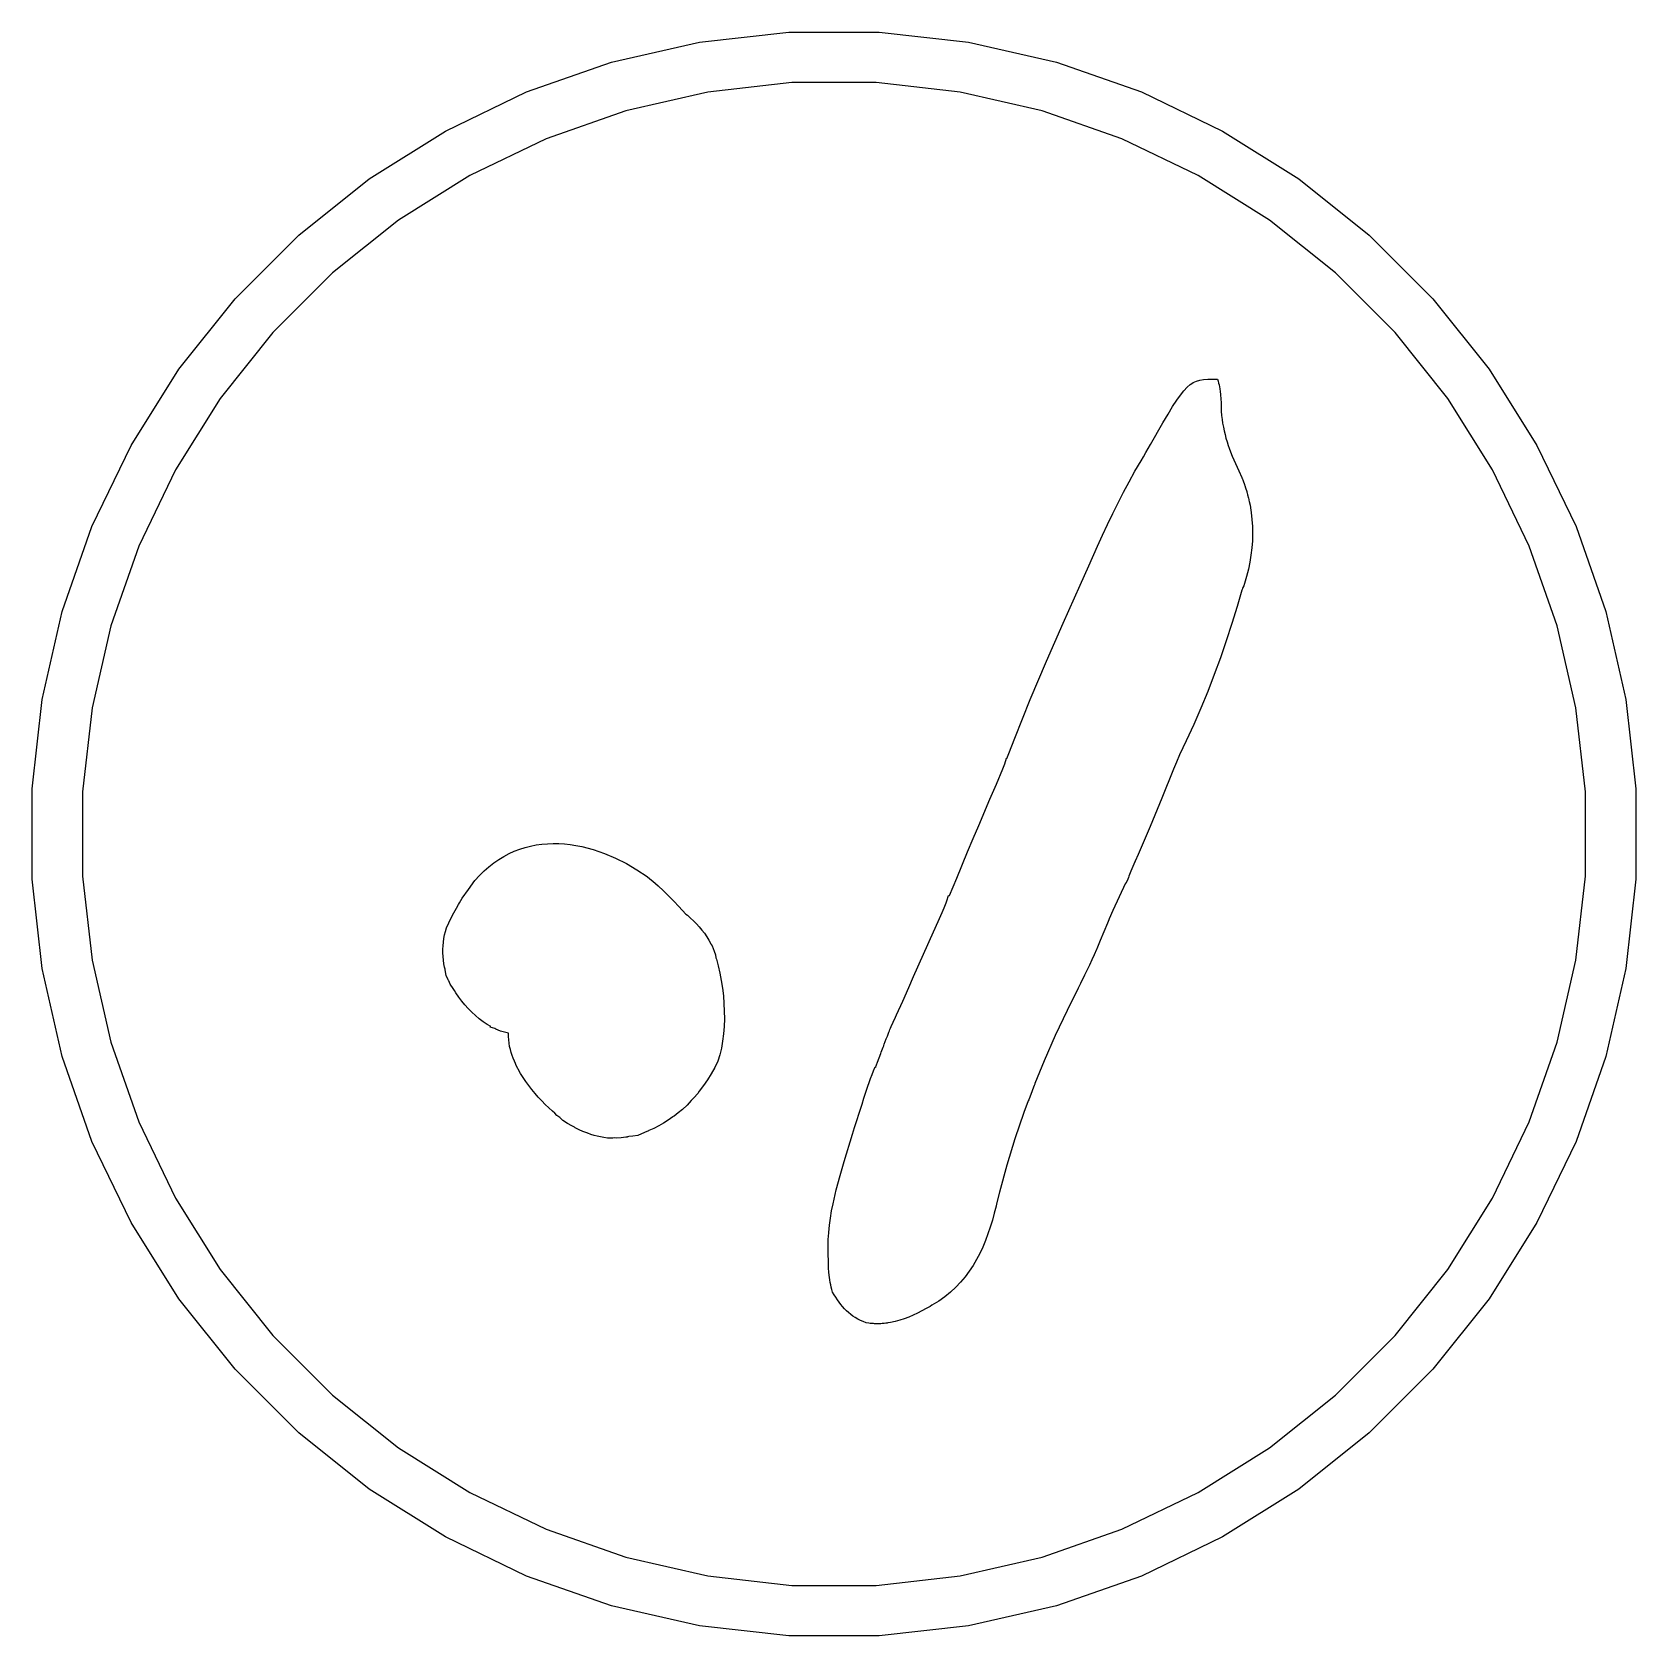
# Model space of a CAD drawing. Header units: millimetres. Extents: x 60 to 220, y -152 to -53.
# Drawn here: x 194.98 to 201.17, y -135.85 to -129.66 of the extents above; entities that cross this region are included whole.
import ezdxf

# ---------------------------------------------------------------- set-up
doc = ezdxf.new("R2010")
doc.units = ezdxf.units.MM
doc.layers.add('F.Silkscreen', color=41, linetype='CONTINUOUS', true_color=0xf2eda1)

msp = doc.modelspace()

# ---------------------------------------------------------------- linework, layer by layer
at = {"layer": 'F.Silkscreen', "linetype": 'CONTINUOUS'}
for p, q in [((197.556828, -129.701126), (197.902279, -129.662203)), ((197.902279, -129.662203), (198.249915, -129.662203)), ((198.249915, -129.662203), (198.595366, -129.701126)), ((197.217907, -129.778482), (197.556828, -129.701126)), ((198.595366, -129.701126), (198.934287, -129.778482)), ((196.889778, -129.893299), (197.217907, -129.778482)), ((198.934287, -129.778482), (199.262416, -129.893299)), ((197.913237, -129.857326), (197.589564, -129.893796)), ((198.238957, -129.857326), (197.913237, -129.857326)), ((198.56263, -129.893796), (198.238957, -129.857326)), ((196.576568, -130.044133), (196.889778, -129.893299)), ((197.589564, -129.893796), (197.272009, -129.966275)), ((198.880185, -129.966275), (198.56263, -129.893796)), ((199.262416, -129.893299), (199.575626, -130.044133)), ((197.272009, -129.966275), (196.964567, -130.073854)), ((199.187627, -130.073854), (198.880185, -129.966275)), ((196.282216, -130.229087), (196.576568, -130.044133)), ((199.575626, -130.044133), (199.869978, -130.229087)), ((196.964567, -130.073854), (196.671102, -130.215179)), ((199.481092, -130.215179), (199.187627, -130.073854)), ((196.010423, -130.445835), (196.282216, -130.229087)), ((196.671102, -130.215179), (196.395306, -130.388473)), ((199.756888, -130.388473), (199.481092, -130.215179)), ((199.869978, -130.229087), (200.141771, -130.445835)), ((196.395306, -130.388473), (196.140647, -130.591557)), ((200.011547, -130.591557), (199.756888, -130.388473)), ((195.764606, -130.691652), (196.010423, -130.445835)), ((200.141771, -130.445835), (200.387588, -130.691652)), ((196.140647, -130.591557), (195.910328, -130.821876)), ((200.241866, -130.821876), (200.011547, -130.591557)), ((195.547858, -130.963445), (195.764606, -130.691652)), ((200.387588, -130.691652), (200.604336, -130.963445)), ((195.910328, -130.821876), (195.707244, -131.076535)), ((200.44495, -131.076535), (200.241866, -130.821876)), ((195.362904, -131.257797), (195.547858, -130.963445)), ((200.604336, -130.963445), (200.78929, -131.257797)), ((199.413078, -131.063132), (199.426207, -131.046457)), ((199.426207, -131.046457), (199.438575, -131.033115)), ((199.438575, -131.033115), (199.450588, -131.022718)), ((199.450588, -131.022718), (199.456572, -131.018502)), ((199.456572, -131.018502), (199.462608, -131.0149)), ((199.462608, -131.0149), (199.468739, -131.011848)), ((199.468739, -131.011848), (199.475016, -131.009308)), ((199.475016, -131.009308), (199.488196, -131.005557)), ((199.488196, -131.005557), (199.502526, -131.00328)), ((199.502526, -131.00328), (199.518392, -131.002103)), ((199.518392, -131.002103), (199.541463, -131.001808)), ((199.541463, -131.001808), (199.542939, -131.001736)), ((199.542939, -131.001736), (199.556208, -131.001621)), ((199.556208, -131.001621), (199.558426, -131.009236)), ((199.558426, -131.009236), (199.56038, -131.016795)), ((199.56038, -131.016795), (199.562078, -131.024292)), ((199.562078, -131.024292), (199.563544, -131.031758)), ((199.563544, -131.031758), (199.564794, -131.039187)), ((199.564794, -131.039187), (199.564803, -131.039257)), ((199.564803, -131.039257), (199.564935, -131.040029)), ((199.564935, -131.040029), (199.566047, -131.047651)), ((195.707244, -131.076535), (195.53395, -131.352331)), ((199.365437, -131.136765), (199.383087, -131.107921)), ((199.383087, -131.107921), (199.398829, -131.083503)), ((199.398829, -131.083503), (199.413078, -131.063132)), ((199.566047, -131.047651), (199.567789, -131.062911)), ((199.567789, -131.062911), (199.569012, -131.07826)), ((199.569012, -131.07826), (199.569847, -131.093758)), ((199.569847, -131.093758), (199.570955, -131.125485)), ((200.618244, -131.352331), (200.44495, -131.076535)), ((199.29745, -131.253592), (199.345557, -131.170419)), ((199.345557, -131.170419), (199.365437, -131.136765)), ((199.570955, -131.125485), (199.572245, -131.14149)), ((199.572245, -131.14149), (199.573988, -131.157042)), ((199.573988, -131.157042), (199.576174, -131.172209)), ((199.576174, -131.172209), (199.578785, -131.187038)), ((199.578785, -131.187038), (199.581797, -131.201564)), ((199.581797, -131.201564), (199.585222, -131.215841)), ((199.585222, -131.215841), (199.589037, -131.229914)), ((199.589037, -131.229914), (199.593225, -131.243837)), ((195.21207, -131.571007), (195.362904, -131.257797)), ((199.270279, -131.301225), (199.279383, -131.285379)), ((199.279383, -131.285379), (199.29745, -131.253592)), ((199.593225, -131.243837), (199.59778, -131.257661)), ((199.59778, -131.257661), (199.601599, -131.268397)), ((199.601599, -131.268397), (199.602675, -131.271421)), ((199.602675, -131.271421), (199.613486, -131.298973)), ((200.78929, -131.257797), (200.940124, -131.571007)), ((195.53395, -131.352331), (195.392625, -131.645796)), ((199.237835, -131.357283), (199.261088, -131.317026)), ((199.261088, -131.317026), (199.270279, -131.301225)), ((199.613486, -131.298973), (199.625562, -131.32688)), ((199.625562, -131.32688), (199.638796, -131.355529)), ((199.638796, -131.355529), (199.65032, -131.381785)), ((200.759569, -131.645796), (200.618244, -131.352331)), ((199.193493, -131.438454), (199.215317, -131.397752)), ((199.215317, -131.397752), (199.237835, -131.357283)), ((199.65032, -131.381785), (199.650605, -131.382536)), ((199.650605, -131.382536), (199.651099, -131.383665)), ((199.651099, -131.383665), (199.655122, -131.394423)), ((199.655122, -131.394423), (199.660375, -131.40825)), ((199.660375, -131.40825), (199.660904, -131.409887)), ((199.660904, -131.409887), (199.661671, -131.411938)), ((199.661671, -131.411938), (199.664634, -131.421426)), ((199.151785, -131.520727), (199.172331, -131.479434)), ((199.172331, -131.479434), (199.193493, -131.438454)), ((199.664634, -131.421426), (199.668992, -131.434909)), ((199.668992, -131.434909), (199.669863, -131.438172)), ((199.669863, -131.438172), (199.67054, -131.440339)), ((199.67054, -131.440339), (199.672388, -131.447629)), ((199.672388, -131.447629), (199.676157, -131.461741)), ((199.676157, -131.461741), (199.677184, -131.466542)), ((199.677184, -131.466542), (199.677767, -131.468838)), ((199.677767, -131.468838), (199.678734, -131.473778)), ((199.678734, -131.473778), (199.681934, -131.488727)), ((199.131813, -131.562378), (199.151785, -131.520727)), ((199.681934, -131.488727), (199.683263, -131.496913)), ((199.683263, -131.496913), (199.683366, -131.497439)), ((199.683366, -131.497439), (199.683481, -131.498255)), ((199.683481, -131.498255), (199.686339, -131.515859)), ((199.686339, -131.515859), (199.689392, -131.543114)), ((195.097253, -131.899136), (195.21207, -131.571007)), ((199.09344, -131.646862), (199.112392, -131.604401)), ((199.112392, -131.604401), (199.131813, -131.562378)), ((199.689392, -131.543114), (199.691134, -131.570478)), ((199.691563, -131.597908), (199.690743, -131.625417)), ((199.691134, -131.570478), (199.691563, -131.597908)), ((200.940124, -131.571007), (201.054941, -131.899136)), ((195.392625, -131.645796), (195.285046, -131.953238)), ((199.06024, -131.721969), (199.09344, -131.646862)), ((199.688673, -131.652963), (199.685397, -131.680552)), ((199.690743, -131.625417), (199.688673, -131.652963)), ((200.867148, -131.953238), (200.759569, -131.645796)), ((199.026508, -131.796838), (199.06024, -131.721969)), ((199.680916, -131.708156), (199.675283, -131.735741)), ((199.685397, -131.680552), (199.680916, -131.708156)), ((199.668511, -131.763301), (199.660634, -131.790821)), ((199.675283, -131.735741), (199.668511, -131.763301)), ((198.960428, -131.943419), (199.026508, -131.796838)), ((199.650589, -131.815614), (199.631805, -131.87863)), ((199.652231, -131.810527), (199.650589, -131.815614)), ((199.653134, -131.808645), (199.652231, -131.810527)), ((199.654464, -131.805711), (199.653134, -131.808645)), ((199.657274, -131.799075), (199.654464, -131.805711)), ((199.660634, -131.790821), (199.657274, -131.799075)), ((195.019897, -132.238057), (195.097253, -131.899136)), ((199.631805, -131.87863), (199.611282, -131.945052)), ((201.054941, -131.899136), (201.132297, -132.238057)), ((195.285046, -131.953238), (195.212567, -132.270793)), ((198.895768, -132.090442), (198.960428, -131.943419)), ((199.611282, -131.945052), (199.589806, -132.011157)), ((200.939627, -132.270793), (200.867148, -131.953238)), ((199.589806, -132.011157), (199.567292, -132.076894)), ((198.833309, -132.238417), (198.895768, -132.090442)), ((199.567292, -132.076894), (199.543615, -132.142197)), ((199.543615, -132.142197), (199.518655, -132.207)), ((199.518655, -132.207), (199.4923, -132.271257)), ((194.980974, -132.583508), (195.019897, -132.238057)), ((195.212567, -132.270793), (195.176097, -132.594466)), ((198.803137, -132.312882), (198.833309, -132.238417)), ((199.4923, -132.271257), (199.46445, -132.33488)), ((200.976097, -132.594466), (200.939627, -132.270793)), ((201.132297, -132.238057), (201.17122, -132.583508)), ((198.773805, -132.387776), (198.803137, -132.312882)), ((199.46445, -132.33488), (199.434971, -132.397825)), ((198.750776, -132.446974), (198.773805, -132.387776)), ((199.434971, -132.397825), (199.42222, -132.424974)), ((198.735176, -132.485945), (198.742208, -132.464452)), ((198.742208, -132.464452), (198.74316, -132.465998)), ((198.74316, -132.465998), (198.750776, -132.446974)), ((199.409917, -132.452328), (199.397999, -132.479847)), ((199.42222, -132.424974), (199.409917, -132.452328)), ((198.702993, -132.564554), (198.727192, -132.505892)), ((198.727192, -132.505892), (198.735176, -132.485945)), ((199.38637, -132.50751), (199.341265, -132.6187)), ((199.397999, -132.479847), (199.38637, -132.50751)), ((194.980974, -132.594466), (194.980974, -132.583508)), ((194.980974, -132.931144), (194.980974, -132.594466)), ((195.176097, -132.594466), (195.176097, -132.920186)), ((198.678062, -132.622984), (198.702993, -132.564554)), ((200.976097, -132.920186), (200.976097, -132.594466)), ((201.17122, -132.583508), (201.17122, -132.931144)), ((198.634458, -132.72428), (198.678062, -132.622984)), ((199.341265, -132.6187), (199.296216, -132.728113)), ((198.591977, -132.826067), (198.613047, -132.775096)), ((198.613047, -132.775096), (198.634458, -132.72428)), ((199.296216, -132.728113), (199.249869, -132.836982)), ((196.801748, -132.843652), (196.821811, -132.83308)), ((196.821811, -132.83308), (196.842207, -132.823845)), ((196.842207, -132.823845), (196.862916, -132.815918)), ((196.862916, -132.815918), (196.883894, -132.809257)), ((196.883894, -132.809257), (196.905137, -132.803859)), ((196.905137, -132.803859), (196.926582, -132.799672)), ((196.926582, -132.799672), (196.948226, -132.796658)), ((196.948226, -132.796658), (196.97003, -132.794791)), ((196.97003, -132.794791), (196.991948, -132.794056)), ((196.991948, -132.794056), (197.01398, -132.794389)), ((197.01398, -132.794389), (197.036058, -132.795782)), ((197.036058, -132.795782), (197.058167, -132.798206)), ((197.058167, -132.798206), (197.080309, -132.801609)), ((197.080309, -132.801609), (197.10241, -132.80596)), ((197.10241, -132.80596), (197.146406, -132.817441)), ((197.146406, -132.817441), (197.18994, -132.832361)), ((197.18994, -132.832361), (197.232771, -132.850471)), ((198.550101, -132.927857), (198.591977, -132.826067)), ((199.249869, -132.836982), (199.238977, -132.861682)), ((196.707625, -132.917779), (196.725532, -132.900022)), ((196.725532, -132.900022), (196.743921, -132.88376)), ((196.743921, -132.88376), (196.762781, -132.868966)), ((196.762781, -132.868966), (196.782066, -132.855608)), ((196.782066, -132.855608), (196.801748, -132.843652)), ((197.232771, -132.850471), (197.274646, -132.871517)), ((197.274646, -132.871517), (197.315301, -132.895244)), ((197.315301, -132.895244), (197.354534, -132.921389)), ((199.221581, -132.901136), (199.219297, -132.907494)), ((199.237435, -132.86518), (199.221581, -132.901136)), ((199.237686, -132.865559), (199.237435, -132.86518)), ((199.238977, -132.861682), (199.237686, -132.865559)), ((195.019897, -133.276595), (194.980974, -132.931144)), ((195.176097, -132.920186), (195.212567, -133.243859)), ((196.665916, -132.971737), (196.690259, -132.937073)), ((196.690259, -132.937073), (196.707625, -132.917779)), ((197.354534, -132.921389), (197.365522, -132.930136)), ((197.365522, -132.930136), (197.376337, -132.939097)), ((197.376337, -132.939097), (197.386965, -132.948258)), ((197.386965, -132.948258), (197.397426, -132.9576)), ((197.397426, -132.9576), (197.417924, -132.976765)), ((198.521836, -132.995324), (198.550101, -132.927857)), ((199.201253, -132.947166), (199.152899, -133.052832)), ((199.202305, -132.948133), (199.201253, -132.947166)), ((199.209718, -132.931451), (199.202305, -132.948133)), ((199.212356, -132.925329), (199.209718, -132.931451)), ((199.214645, -132.919752), (199.212356, -132.925329)), ((199.216867, -132.914034), (199.214645, -132.919752)), ((199.219297, -132.907494), (199.216867, -132.914034)), ((200.939627, -133.243859), (200.976097, -132.920186)), ((201.17122, -132.931144), (201.132297, -133.276595)), ((196.627304, -133.029366), (196.630536, -133.023576)), ((196.630536, -133.023576), (196.641582, -133.004915)), ((196.641582, -133.004915), (196.665916, -132.971737)), ((197.417924, -132.976765), (197.437934, -132.996459)), ((197.437934, -132.996459), (197.45756, -133.016552)), ((197.45756, -133.016552), (197.476932, -133.036917)), ((198.506747, -133.029464), (198.509028, -133.023152)), ((198.509028, -133.023152), (198.511485, -133.015874)), ((198.511485, -133.015874), (198.518062, -132.995324)), ((198.518062, -132.995324), (198.521836, -132.995324)), ((196.589308, -133.100234), (196.598637, -133.080917)), ((196.598637, -133.080917), (196.608504, -133.061995)), ((196.608504, -133.061995), (196.618895, -133.043422)), ((196.618895, -133.043422), (196.627304, -133.029366)), ((197.476932, -133.036917), (197.50481, -133.066691)), ((197.50481, -133.066691), (197.510539, -133.07124)), ((197.510539, -133.07124), (197.522526, -133.081589)), ((197.522526, -133.081589), (197.534157, -133.09246)), ((198.47788, -133.095141), (198.493618, -133.060044)), ((198.493618, -133.060044), (198.501548, -133.042167)), ((198.501548, -133.042167), (198.504349, -133.035541)), ((198.504349, -133.035541), (198.506747, -133.029464)), ((199.136528, -133.088636), (199.13166, -133.101135)), ((199.13806, -133.085171), (199.136528, -133.088636)), ((199.152899, -133.052832), (199.13806, -133.085171)), ((196.5708, -133.160825), (196.573393, -133.147093)), ((196.573393, -133.147093), (196.576621, -133.133472)), ((196.576621, -133.133472), (196.580485, -133.119981)), ((196.580485, -133.119981), (196.589308, -133.100234)), ((197.534157, -133.09246), (197.545363, -133.103841)), ((197.545363, -133.103841), (197.556084, -133.115695)), ((197.556084, -133.115695), (197.566297, -133.127989)), ((197.566297, -133.127989), (197.575897, -133.140689)), ((197.575897, -133.140689), (197.584882, -133.153767)), ((198.383335, -133.307288), (198.46027, -133.134526)), ((198.46027, -133.134526), (198.47788, -133.095141)), ((199.117964, -133.134949), (199.104038, -133.168121)), ((199.131517, -133.101502), (199.117964, -133.134949)), ((199.13166, -133.101135), (199.131517, -133.101502)), ((196.566775, -133.216339), (196.566822, -133.202424)), ((196.566822, -133.202424), (196.567515, -133.188521)), ((196.567515, -133.188521), (196.568842, -133.174646)), ((196.568842, -133.174646), (196.5708, -133.160825)), ((197.584882, -133.153767), (197.593155, -133.167187)), ((197.593155, -133.167187), (197.600682, -133.180916)), ((197.600682, -133.180916), (197.602171, -133.18402)), ((197.602171, -133.18402), (197.60527, -133.188504)), ((197.60527, -133.188504), (197.609095, -133.19904)), ((197.609095, -133.19904), (197.613263, -133.20919)), ((197.613263, -133.20919), (197.61822, -133.223674)), ((199.088691, -133.203635), (199.080137, -133.223702)), ((199.089946, -133.200516), (199.088691, -133.203635)), ((199.104038, -133.168121), (199.089946, -133.200516)), ((195.212567, -133.243859), (195.285046, -133.561414)), ((196.567351, -133.230224), (196.566775, -133.216339)), ((196.568573, -133.244067), (196.567351, -133.230224)), ((196.570444, -133.257831), (196.568573, -133.244067)), ((196.572944, -133.271501), (196.570444, -133.257831)), ((196.574712, -133.279109), (196.572944, -133.271501)), ((197.61822, -133.223674), (197.620478, -133.234816)), ((197.620478, -133.234816), (197.622141, -133.239994)), ((197.622141, -133.239994), (197.629384, -133.26652)), ((197.629384, -133.26652), (197.635734, -133.29414)), ((199.062098, -133.263317), (199.043116, -133.302505)), ((199.071265, -133.243587), (199.062098, -133.263317)), ((199.080137, -133.223702), (199.071265, -133.243587)), ((200.867148, -133.561414), (200.939627, -133.243859)), ((195.097253, -133.615516), (195.019897, -133.276595)), ((196.575073, -133.281866), (196.574712, -133.279109)), ((196.578917, -133.303526), (196.575073, -133.281866)), ((196.587479, -133.320682), (196.578917, -133.303526)), ((196.588833, -133.323186), (196.587479, -133.320682)), ((196.58941, -133.324661), (196.588833, -133.323186)), ((196.595137, -133.337449), (196.58941, -133.324661)), ((196.605963, -133.354127), (196.595137, -133.337449)), ((197.635734, -133.29414), (197.641146, -133.322634)), ((197.641146, -133.322634), (197.645587, -133.3518)), ((198.364706, -133.349238), (198.383335, -133.307288)), ((199.026867, -133.33488), (199.019475, -133.349817)), ((199.043116, -133.302505), (199.026867, -133.33488)), ((201.132297, -133.276595), (201.054941, -133.615516)), ((196.611335, -133.36199), (196.605963, -133.354127)), ((196.61681, -133.370588), (196.611335, -133.36199)), ((196.627809, -133.386503), (196.61681, -133.370588)), ((196.639424, -133.401959), (196.627809, -133.386503)), ((197.645587, -133.3518), (197.64903, -133.381427)), ((197.64903, -133.381427), (197.651416, -133.411287)), ((198.341258, -133.402081), (198.364706, -133.349238)), ((199.018314, -133.352097), (198.975804, -133.438212)), ((199.019475, -133.349817), (199.018314, -133.352097)), ((196.651639, -133.416905), (196.639424, -133.401959)), ((196.66447, -133.431276), (196.651639, -133.416905)), ((196.6779, -133.445027), (196.66447, -133.431276)), ((196.691949, -133.458079), (196.6779, -133.445027)), ((196.706617, -133.470397), (196.691949, -133.458079)), ((197.651416, -133.411287), (197.652719, -133.441186)), ((197.652719, -133.441186), (197.652882, -133.470924)), ((198.313815, -133.464456), (198.31795, -133.454983)), ((198.31795, -133.454983), (198.341258, -133.402081)), ((198.975804, -133.438212), (198.930293, -133.535427)), ((196.72188, -133.481908), (196.706617, -133.470397)), ((196.737768, -133.492572), (196.72188, -133.481908)), ((196.751253, -133.50054), (196.737768, -133.492572)), ((196.748506, -133.502601), (196.751253, -133.50054)), ((196.766535, -133.508611), (196.748506, -133.502601)), ((196.771347, -133.511079), (196.766535, -133.508611)), ((196.789057, -133.518821), (196.771347, -133.511079)), ((196.819281, -133.526196), (196.789057, -133.518821)), ((197.651895, -133.500257), (197.649697, -133.529013)), ((197.652882, -133.470924), (197.651895, -133.500257)), ((198.282116, -133.537991), (198.287642, -133.522774)), ((198.287642, -133.522774), (198.28978, -133.517159)), ((198.28978, -133.517159), (198.29186, -133.512026)), ((198.29186, -133.512026), (198.294154, -133.506719)), ((198.294154, -133.506719), (198.296916, -133.500615)), ((198.296916, -133.500615), (198.304985, -133.483429)), ((198.304985, -133.483429), (198.313815, -133.464456)), ((195.285046, -133.561414), (195.392625, -133.868856)), ((196.819606, -133.539484), (196.819281, -133.526196)), ((196.82054, -133.552358), (196.819606, -133.539484)), ((196.822072, -133.564844), (196.82054, -133.552358)), ((196.824204, -133.576996), (196.822072, -133.564844)), ((196.826886, -133.588842), (196.824204, -133.576996)), ((197.641552, -133.583885), (197.635513, -133.609578)), ((197.646264, -133.556956), (197.641552, -133.583885)), ((197.649697, -133.529013), (197.646264, -133.556956)), ((198.263015, -133.586362), (198.26542, -133.580294)), ((198.26542, -133.580294), (198.268039, -133.57445)), ((198.268039, -133.57445), (198.268537, -133.573464)), ((198.268537, -133.573464), (198.270057, -133.569131)), ((198.270057, -133.569131), (198.27795, -133.548411)), ((198.27795, -133.548411), (198.282151, -133.538061)), ((198.282151, -133.538061), (198.282116, -133.537991)), ((198.930293, -133.535427), (198.887222, -133.633405)), ((200.759569, -133.868856), (200.867148, -133.561414)), ((195.21207, -133.943645), (195.097253, -133.615516)), ((196.830095, -133.600412), (196.826886, -133.588842)), ((196.833832, -133.611754), (196.830095, -133.600412)), ((196.838064, -133.622914), (196.833832, -133.611754)), ((196.842785, -133.633926), (196.838064, -133.622914)), ((196.846895, -133.642605), (196.842785, -133.633926)), ((196.847228, -133.643605), (196.846895, -133.642605)), ((196.848302, -133.646625), (196.847228, -133.643605)), ((196.850991, -133.653748), (196.848302, -133.646625)), ((197.628119, -133.63385), (197.615721, -133.658953)), ((197.635513, -133.609578), (197.628119, -133.63385)), ((198.235935, -133.658865), (198.243744, -133.638173)), ((198.243744, -133.638173), (198.25735, -133.604166)), ((198.25735, -133.604166), (198.258696, -133.599366)), ((198.258696, -133.599366), (198.26079, -133.592706)), ((198.26079, -133.592706), (198.263015, -133.586362)), ((198.887222, -133.633405), (198.851462, -133.7208)), ((201.054941, -133.615516), (200.940124, -133.943645)), ((196.856061, -133.66215), (196.850991, -133.653748)), ((196.857554, -133.665257), (196.856061, -133.66215)), ((196.866394, -133.681422), (196.857554, -133.665257)), ((196.876112, -133.697366), (196.866394, -133.681422)), ((196.886623, -133.713065), (196.876112, -133.697366)), ((197.587943, -133.706281), (197.572597, -133.728496)), ((197.602321, -133.683098), (197.587943, -133.706281)), ((197.615721, -133.658953), (197.602321, -133.683098)), ((198.211807, -133.715817), (198.21728, -133.700788)), ((198.21728, -133.700788), (198.222939, -133.685796)), ((198.222939, -133.685796), (198.228829, -133.670858)), ((198.228829, -133.670858), (198.234937, -133.655967)), ((198.234937, -133.655967), (198.235935, -133.658865)), ((196.89784, -133.728496), (196.886623, -133.713065)), ((196.90969, -133.743647), (196.89784, -133.728496)), ((196.922073, -133.758462), (196.90969, -133.743647)), ((196.93491, -133.772952), (196.922073, -133.758462)), ((197.54997, -133.758449), (197.535118, -133.775178)), ((197.555722, -133.750452), (197.54997, -133.758449)), ((197.556309, -133.749761), (197.555722, -133.750452)), ((197.572597, -133.728496), (197.556309, -133.749761)), ((198.191587, -133.776759), (198.201395, -133.746125)), ((198.201395, -133.746125), (198.206519, -133.730941)), ((198.206519, -133.730941), (198.211807, -133.715817)), ((198.841013, -133.748131), (198.827663, -133.783156)), ((198.846484, -133.734251), (198.841013, -133.748131)), ((198.848825, -133.728185), (198.846484, -133.734251)), ((198.85087, -133.722565), (198.848825, -133.728185)), ((198.851462, -133.7208), (198.85087, -133.722565)), ((196.948096, -133.787067), (196.93491, -133.772952)), ((196.961576, -133.800796), (196.948096, -133.787067)), ((196.975243, -133.814111), (196.961576, -133.800796)), ((196.989018, -133.826979), (196.975243, -133.814111)), ((196.998008, -133.835073), (196.989018, -133.826979)), ((197.491722, -133.821123), (197.475192, -133.83375)), ((197.50874, -133.803781), (197.491722, -133.821123)), ((197.524999, -133.786315), (197.50874, -133.803781)), ((197.530303, -133.78026), (197.524999, -133.786315)), ((197.535118, -133.775178), (197.530303, -133.78026)), ((198.155779, -133.889716), (198.182107, -133.807796)), ((198.182107, -133.807796), (198.184471, -133.800065)), ((198.184471, -133.800065), (198.191587, -133.776759)), ((198.809154, -133.832237), (198.774589, -133.933456)), ((198.826106, -133.787184), (198.809154, -133.832237)), ((198.827663, -133.783156), (198.826106, -133.787184)), ((195.392625, -133.868856), (195.53395, -134.162321)), ((197.006562, -133.843238), (196.998008, -133.835073)), ((197.017703, -133.852126), (197.006562, -133.843238)), ((197.030109, -133.86273), (197.017703, -133.852126)), ((197.04739, -133.874118), (197.030109, -133.86273)), ((197.064603, -133.884308), (197.04739, -133.874118)), ((197.074058, -133.889287), (197.064603, -133.884308)), ((197.077218, -133.891059), (197.074058, -133.889287)), ((197.092044, -133.898529), (197.077218, -133.891059)), ((197.380715, -133.893489), (197.361085, -133.902291)), ((197.399823, -133.883705), (197.380715, -133.893489)), ((197.418423, -133.872983), (197.399823, -133.883705)), ((197.436526, -133.861364), (197.418423, -133.872983)), ((197.454133, -133.848895), (197.436526, -133.861364)), ((197.454911, -133.848291), (197.454133, -133.848895)), ((197.458609, -133.845769), (197.454911, -133.848291)), ((197.475192, -133.83375), (197.458609, -133.845769)), ((198.147933, -133.915504), (198.155779, -133.889716)), ((200.618244, -134.162321), (200.759569, -133.868856)), ((195.362904, -134.256855), (195.21207, -133.943645)), ((197.107126, -133.905253), (197.092044, -133.898529)), ((197.122465, -133.911234), (197.107126, -133.905253)), ((197.125025, -133.912089), (197.122465, -133.911234)), ((197.126346, -133.912632), (197.125025, -133.912089)), ((197.138112, -133.916725), (197.126346, -133.912632)), ((197.150165, -133.920416), (197.138112, -133.916725)), ((197.16251, -133.923697), (197.150165, -133.920416)), ((197.175156, -133.926555), (197.16251, -133.923697)), ((197.188115, -133.928977), (197.175156, -133.926555)), ((197.201398, -133.930933), (197.188115, -133.928977)), ((197.2224, -133.930999), (197.201398, -133.930933)), ((197.229618, -133.930643), (197.2224, -133.930999)), ((197.237344, -133.930778), (197.229618, -133.930643)), ((197.254914, -133.930196), (197.237344, -133.930778)), ((197.272359, -133.927626), (197.254914, -133.930196)), ((197.279369, -133.927291), (197.272359, -133.927626)), ((197.284763, -133.925362), (197.279369, -133.92647)), ((197.279369, -133.92647), (197.279369, -133.927291)), ((197.299076, -133.92369), (197.284763, -133.925362)), ((197.319187, -133.920658), (197.299076, -133.92369)), ((197.344841, -133.909867), (197.319187, -133.920658)), ((197.359993, -133.902713), (197.344841, -133.909867)), ((197.361085, -133.902291), (197.359993, -133.902713)), ((198.115172, -134.021983), (198.147933, -133.915504)), ((198.774589, -133.933456), (198.743278, -134.036098)), ((200.940124, -133.943645), (200.78929, -134.256855)), ((198.084903, -134.130138), (198.099395, -134.075864)), ((198.099395, -134.075864), (198.115172, -134.021983)), ((198.743278, -134.036098), (198.715441, -134.140335)), ((198.072356, -134.184772), (198.084903, -134.130138)), ((198.715441, -134.140335), (198.703891, -134.184479)), ((195.53395, -134.162321), (195.707244, -134.438117)), ((198.067018, -134.212205), (198.072356, -134.184772)), ((198.701631, -134.194053), (198.694802, -134.22141)), ((198.703891, -134.184479), (198.701631, -134.194053)), ((200.44495, -134.438117), (200.618244, -134.162321)), ((195.547858, -134.551207), (195.362904, -134.256855)), ((198.058642, -134.267305), (198.062415, -134.239712)), ((198.062415, -134.239712), (198.067018, -134.212205)), ((198.687368, -134.248408), (198.679271, -134.274967)), ((198.694802, -134.22141), (198.687368, -134.248408)), ((200.78929, -134.256855), (200.604336, -134.551207)), ((198.053051, -134.350457), (198.053845, -134.323459)), ((198.053845, -134.323459), (198.053855, -134.323302)), ((198.053855, -134.323302), (198.053874, -134.322679)), ((198.053874, -134.322679), (198.055631, -134.29696)), ((198.055631, -134.29696), (198.055659, -134.296539)), ((198.055659, -134.296539), (198.055661, -134.296514)), ((198.055661, -134.296514), (198.055768, -134.294956)), ((198.055768, -134.294956), (198.058642, -134.267305)), ((198.66081, -134.326607), (198.650295, -134.351609)), ((198.670442, -134.301048), (198.66081, -134.326607)), ((198.679271, -134.274967), (198.670442, -134.301048)), ((198.053556, -134.374115), (198.053051, -134.350457)), ((198.054354, -134.410664), (198.053556, -134.374115)), ((198.638829, -134.37599), (198.626336, -134.399693)), ((198.650295, -134.351609), (198.638829, -134.37599)), ((195.707244, -134.438117), (195.910328, -134.692776)), ((198.054376, -134.412873), (198.054354, -134.410664)), ((198.054667, -134.42096), (198.054376, -134.412873)), ((198.055039, -134.426807), (198.054667, -134.42096)), ((198.055249, -134.431462), (198.055039, -134.426807)), ((198.056626, -134.45041), (198.055249, -134.431462)), ((198.058671, -134.469261), (198.056626, -134.45041)), ((198.598025, -134.444945), (198.582057, -134.466401)), ((198.612758, -134.422706), (198.598025, -134.444945)), ((198.626336, -134.399693), (198.612758, -134.422706)), ((200.241866, -134.692776), (200.44495, -134.438117)), ((198.059999, -134.478653), (198.058671, -134.469261)), ((198.061566, -134.488026), (198.059999, -134.478653)), ((198.06337, -134.497371), (198.061566, -134.488026)), ((198.065449, -134.506689), (198.06337, -134.497371)), ((198.06783, -134.515992), (198.065449, -134.506689)), ((198.546125, -134.506681), (198.526023, -134.525423)), ((198.564774, -134.486991), (198.546125, -134.506681)), ((198.582057, -134.466401), (198.564774, -134.486991)), ((195.764606, -134.823), (195.547858, -134.551207)), ((198.070513, -134.525255), (198.06783, -134.515992)), ((198.076688, -134.535596), (198.070513, -134.525255)), ((198.082941, -134.545537), (198.076688, -134.535596)), ((198.089314, -134.555119), (198.082941, -134.545537)), ((198.095846, -134.564318), (198.089314, -134.555119)), ((198.102569, -134.573139), (198.095846, -134.564318)), ((198.109533, -134.581565), (198.102569, -134.573139)), ((198.481205, -134.559916), (198.453667, -134.576255)), ((198.504402, -134.543192), (198.481205, -134.559916)), ((198.526023, -134.525423), (198.504402, -134.543192)), ((200.604336, -134.551207), (200.387588, -134.823)), ((198.116756, -134.589606), (198.109533, -134.581565)), ((198.124293, -134.597242), (198.116756, -134.589606)), ((198.132184, -134.604498), (198.124293, -134.597242)), ((198.14046, -134.611345), (198.132184, -134.604498)), ((198.149159, -134.617772), (198.14046, -134.611345)), ((198.158322, -134.623808), (198.149159, -134.617772)), ((198.167989, -134.629415), (198.158322, -134.623808)), ((198.178196, -134.634617), (198.167989, -134.629415)), ((198.188974, -134.639387), (198.178196, -134.634617)), ((198.329699, -134.634195), (198.311931, -134.639133)), ((198.347264, -134.628331), (198.329699, -134.634195)), ((198.364625, -134.621636), (198.347264, -134.628331)), ((198.381783, -134.614213), (198.364625, -134.621636)), ((198.398772, -134.606149), (198.381783, -134.614213)), ((198.415575, -134.597581), (198.398772, -134.606149)), ((198.432211, -134.588552), (198.415575, -134.597581)), ((198.43436, -134.587333), (198.432211, -134.588552)), ((198.446919, -134.580647), (198.43436, -134.587333)), ((198.453667, -134.576255), (198.446919, -134.580647)), ((195.910328, -134.692776), (196.140647, -134.923095)), ((198.200374, -134.643734), (198.188974, -134.639387)), ((198.210014, -134.645296), (198.200374, -134.643734)), ((198.215747, -134.645987), (198.210014, -134.645296)), ((198.217192, -134.646199), (198.215747, -134.645987)), ((198.218049, -134.646264), (198.217192, -134.646199)), ((198.219602, -134.646452), (198.218049, -134.646264)), ((198.229108, -134.647223), (198.219602, -134.646452)), ((198.232349, -134.647362), (198.229108, -134.647223)), ((198.233735, -134.647469), (198.232349, -134.647362)), ((198.235158, -134.647483), (198.233735, -134.647469)), ((198.238555, -134.64763), (198.235158, -134.647483)), ((198.243454, -134.647569), (198.238555, -134.64763)), ((198.250028, -134.647637), (198.243454, -134.647569)), ((198.253617, -134.647443), (198.250028, -134.647637)), ((198.257256, -134.647398), (198.253617, -134.647443)), ((198.262173, -134.646981), (198.257256, -134.647398)), ((198.266082, -134.64677), (198.262173, -134.646981)), ((198.269904, -134.646325), (198.266082, -134.64677)), ((198.275715, -134.645833), (198.269904, -134.646325)), ((198.280721, -134.645068), (198.275715, -134.645833)), ((198.28191, -134.64493), (198.280721, -134.645068)), ((198.28385, -134.64459), (198.28191, -134.64493)), ((198.293932, -134.64305), (198.28385, -134.64459)), ((198.311931, -134.639133), (198.293932, -134.64305)), ((200.011547, -134.923095), (200.241866, -134.692776)), ((196.010423, -135.068817), (195.764606, -134.823)), ((200.387588, -134.823), (200.141771, -135.068817)), ((196.140647, -134.923095), (196.395306, -135.126179)), ((199.756888, -135.126179), (200.011547, -134.923095)), ((196.282216, -135.285565), (196.010423, -135.068817)), ((200.141771, -135.068817), (199.869978, -135.285565)), ((196.395306, -135.126179), (196.671102, -135.299473)), ((199.481092, -135.299473), (199.756888, -135.126179)), ((196.576568, -135.470519), (196.282216, -135.285565)), ((196.671102, -135.299473), (196.964567, -135.440798)), ((199.187627, -135.440798), (199.481092, -135.299473)), ((199.869978, -135.285565), (199.575626, -135.470519)), ((196.964567, -135.440798), (197.272009, -135.548377)), ((198.880185, -135.548377), (199.187627, -135.440798)), ((196.889778, -135.621353), (196.576568, -135.470519)), ((199.575626, -135.470519), (199.262416, -135.621353)), ((197.272009, -135.548377), (197.589564, -135.620856)), ((198.56263, -135.620856), (198.880185, -135.548377)), ((197.217907, -135.73617), (196.889778, -135.621353)), ((197.589564, -135.620856), (197.913237, -135.657326)), ((198.238957, -135.657326), (198.56263, -135.620856)), ((199.262416, -135.621353), (198.934287, -135.73617)), ((197.913237, -135.657326), (198.238957, -135.657326)), ((197.556828, -135.813526), (197.217907, -135.73617)), ((198.934287, -135.73617), (198.595366, -135.813526)), ((197.902279, -135.852449), (197.556828, -135.813526)), ((198.595366, -135.813526), (198.249915, -135.852449)), ((198.249915, -135.852449), (197.902279, -135.852449))]:
    msp.add_line(p, q, dxfattribs=at)

doc.saveas('drawing.dxf')
